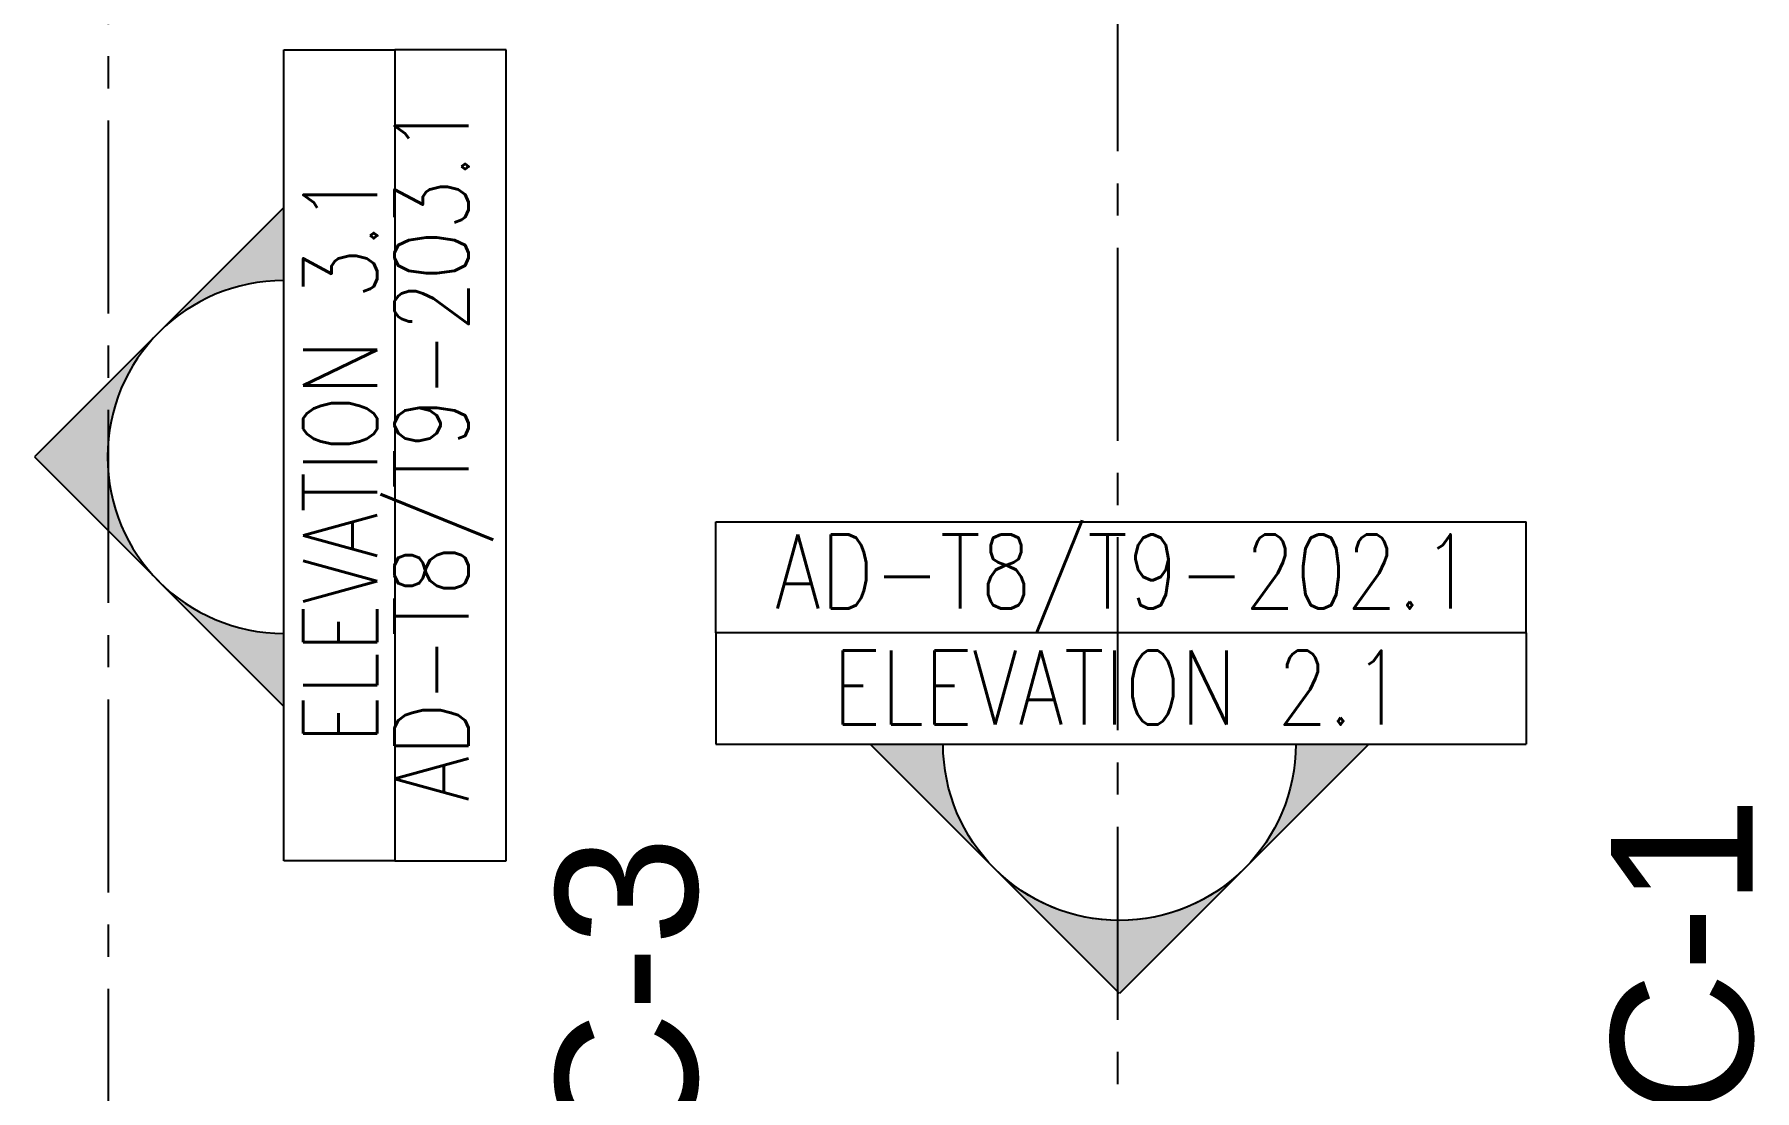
# Model space of a CAD drawing. Header units: millimetres. Extents: x 1066295 to 1300022, y -5734212 to -5454663.
# Drawn here: x 1216504 to 1223193, y -5709976 to -5705871 of the extents above; entities that cross this region are included whole.
import ezdxf

# ---------------------------------------------------------------- set-up
doc = ezdxf.new("R2010")
doc.units = ezdxf.units.MM
doc.header["$LTSCALE"] = 1000
doc.header["$MEASUREMENT"] = 0
for name, pattern in [('AUDIT_D_120904163729-0', [0]), ('T9_KEY PLAN(TYPICAL FLOOR)$0$T8_REFUGE COLUMNS$0$CENTER2', [1.125, 0.75, -0.125, 0.125, -0.125]), ('T9_PROFILE SECTIONS$0$T8_PROFILE SECTIONS$0$PHANTOM2', [1.25, 0.625, -0.125, 0.125, -0.125, 0.125, -0.125])]:
    doc.linetypes.add(name, pattern=pattern)
doc.layers.get('0').update_dxf_attribs({"linetype": 'AUDIT_D_120904163729-0'})
for name, color, linetype in [('T9_KEY PLAN(TYPICAL FLOOR)$0$T8(T9 IS SIMILAR) - DIMENSION & TEXTING$0$T8_REFUGE COLUMNS$0$a-section line', 92, 'Continuous'), ('T9_KEY PLAN(TYPICAL FLOOR)$0$T8_REFUGE COLUMNS$0$A-CENTERLINE', 193, 'T9_KEY PLAN(TYPICAL FLOOR)$0$T8_REFUGE COLUMNS$0$CENTER2'), ('T9_KEY PLAN(TYPICAL FLOOR)$0$T8_TYPICAL COLUMNS$0$A-RCC COLS', 3, 'Continuous'), ('T9_PROFILE SECTIONS$0$T8_PROFILE SECTIONS$0$A-PROFILE SECTIONS', 81, 'T9_PROFILE SECTIONS$0$T8_PROFILE SECTIONS$0$PHANTOM2')]:
    doc.layers.add(name, color=color, linetype=linetype)
doc.layers.add('T9_KEY PLAN(TYPICAL FLOOR)$0$T8(T9 IS SIMILAR)$0$D&W', color=8, linetype='Continuous', lineweight=25)
doc.styles.add('T9_KEY PLAN(TYPICAL FLOOR)$0$T8(T9 IS SIMILAR) - DIMENSION & TEXTING$0$T8_REFUGE COLUMNS$0$TEXT1', font='simplex.shx', dxfattribs={"width": 0.8})
doc.styles.add('T9_PROFILE SECTIONS$0$T8_PROFILE SECTIONS$0$arial', font='sanss___.ttf')

# ---------------------------------------------------------------- blocks, each defined once
blk = doc.blocks.new('T9_PROFILE SECTIONS$0$PROFILE SECTION LINE T9')
at = {"layer": 'T9_PROFILE SECTIONS$0$T8_PROFILE SECTIONS$0$A-PROFILE SECTIONS', "linetype": 'ByBlock', "char_height": 550, "attachment_point": 7, "rotation": 90, "style": 'T9_PROFILE SECTIONS$0$T8_PROFILE SECTIONS$0$arial'}
for s, insert in [('SEC-1', (39219.63935958012, 2918.048744204454, 0.02432551863291288)), ('SEC-3', (35115.92276016064, 2764.208695482463))]:
    blk.add_mtext_dynamic_manual_height_columns(s, width=301.3344262428582, gutter_width=500, heights=[0], dxfattribs=dict(at, insert=insert))
blk = doc.blocks.new('T9_KEY PLAN(TYPICAL FLOOR)$0$T8_REFUGE COLUMNS')
at = {"layer": 'T9_KEY PLAN(TYPICAL FLOOR)$0$T8_REFUGE COLUMNS$0$A-CENTERLINE'}
for p, q in [((1218537.069074492, -5714683.190789681), (1218537.069074492, -5698573.632249597)), ((1222462.069074491, -5720802.891727278), (1222462.069074491, -5702690.799446228))]:
    blk.add_line(p, q, dxfattribs=at)
blk = doc.blocks.new('T9_KEY PLAN(TYPICAL FLOOR)$0$T8_TYPICAL COLUMNS')
at = {"layer": 'T9_KEY PLAN(TYPICAL FLOOR)$0$T8_TYPICAL COLUMNS$0$A-RCC COLS', "linetype": 'ByBlock'}
blk.add_blockref('T9_KEY PLAN(TYPICAL FLOOR)$0$T8_REFUGE COLUMNS', (0, 0), dxfattribs=at)
blk = doc.blocks.new('T9_KEY PLAN(TYPICAL FLOOR)')
at = {"layer": 'T9_KEY PLAN(TYPICAL FLOOR)$0$T8(T9 IS SIMILAR) - DIMENSION & TEXTING$0$T8_REFUGE COLUMNS$0$a-section line', "extrusion": (1.108003958524235e-09, 6.496915289440713e-15, 1)}
h = blk.add_hatch(color=8, dxfattribs=at)
edge = h.paths.add_edge_path()
edge.add_line((1219218.770049977, -5704429.857694749), (1219218.770049971, -5704145.790033613))
edge.add_line((1219218.770049972, -5704145.790033613), (1218248.902388755, -5705115.657694853))
edge.add_line((1218248.902388754, -5705115.657694854), (1219218.770049986, -5706085.525356059))
edge.add_line((1219218.770049988, -5706085.525356058), (1219218.770049982, -5705801.457694923))
edge.add_ellipse((1219218.770049979, -5705115.657694836), major_axis=(-484.9338306081196, -484.9338306178915), ratio=0.9999999999999926, start_angle=-134.99999999999972, end_angle=45.00000000000023, ccw=False)
at = {"layer": 'T9_KEY PLAN(TYPICAL FLOOR)$0$T8(T9 IS SIMILAR) - DIMENSION & TEXTING$0$T8_REFUGE COLUMNS$0$a-section line', "extrusion": (6.496915289779942e-15, 1.108003958524235e-09, 1)}
h = blk.add_hatch(color=8, dxfattribs=at)
edge = h.paths.add_edge_path()
edge.add_line((1223153.916382526, -5706231.504027297), (1223437.984043661, -5706231.504027303))
edge.add_line((1223437.984043661, -5706231.504027302), (1222468.116382421, -5707201.371688519))
edge.add_line((1222468.116382421, -5707201.37168852), (1221498.248721216, -5706231.504027287))
edge.add_line((1221498.248721216, -5706231.504027286), (1221782.316382351, -5706231.504027292))
edge.add_ellipse((1222468.116382439, -5706231.504027295), major_axis=(-484.9338306178917, -484.9338306081195), ratio=0.9999999999999926, start_angle=314.9999999999998, end_angle=494.9999999999997)
at = {"layer": 'T9_KEY PLAN(TYPICAL FLOOR)$0$T8(T9 IS SIMILAR) - DIMENSION & TEXTING$0$T8_REFUGE COLUMNS$0$a-section line', "linetype": 'Continuous'}
for p, q in [((1219218.770049925, -5703533.971044721, 0.4895635743047791), (1219650.77004999, -5703533.971044706, 0.4895630956602489)), ((1219218.770050106, -5706685.037009798, 0.4895635743178416), (1219218.770049925, -5703533.971044721, 0.4895635743047791)), ((1220082.770050057, -5703533.971044693, 0.4895626170158123), (1219650.77004999, -5703533.971044706, 0.4895630956602489)), ((1219650.77004999, -5703533.971044706, 0.4895630956602489), (1219650.770050178, -5706685.03700975, 0.4895630955996307)), ((1219650.77004999, -5703533.971044706, 0.4895630956602489), (1219650.770050178, -5706685.03700975, 0.4895630955996307)), ((1220082.770050242, -5706685.037009735, 0.4895626169551025), (1220082.770050057, -5703533.971044693, 0.4895626170158123)), ((1219218.770049921, -5704145.790033503, 0.4895635743160222), (1218248.90238871, -5705115.657694744, 0.4895646488850018)), ((1220082.770050106, -5704429.857694618, 0.4895626169888567), (1220082.770050098, -5704145.790033473, 0.4895626170120715)), ((1218248.90238871, -5705115.657694744, 0.4895646488850018), (1219218.770049947, -5706085.52535597, 0.4895635743224774)), ((1220898.737067525, -5705799.504027097, 0.4895630955996307), (1220898.73706754, -5705367.504027033, 0.4895626169551025)), ((1220898.73706754, -5705367.504027033, 0.4895626169551025), (1224049.803032582, -5705367.504027218, 0.4895626170158123)), ((1221498.248721335, -5705367.50402707, 0.4895626170056142), (1221782.316382446, -5705367.504027085, 0.4895626169660792)), ((1223153.916382656, -5705367.504027169, 0.4895626169888567), (1223437.984043801, -5705367.504027177, 0.4895626170120715)), ((1224049.803032567, -5705799.504027281, 0.4895630956603405), (1224049.803032582, -5705367.504027218, 0.4895626170158123)), ((1224049.803032568, -5705799.504027285, 0.4895630956602489), (1220898.737067525, -5705799.504027097, 0.4895630955996307)), ((1224049.803032568, -5705799.504027285, 0.4895630956602489), (1220898.737067525, -5705799.504027097, 0.4895630955996307)), ((1220898.737067525, -5705799.504027097, 0.4895630955996307), (1220898.737067477, -5706231.504027169, 0.4895635743178416)), ((1224049.803032567, -5705799.504027281, 0.4895630956603405), (1224049.803032518, -5706231.504027354, 0.4895635743785514)), ((1220898.737067477, -5706231.504027169, 0.4895635743178416), (1224049.803032554, -5706231.50402735, 0.4895635743047791)), ((1222468.11638253, -5707201.371688565, 0.4895646488850018), (1221498.248721305, -5706231.504027328, 0.4895635743224774)), ((1223437.984043772, -5706231.504027354, 0.4895635743160222), (1222468.11638253, -5707201.371688565, 0.4895646488850018)), ((1219650.770050178, -5706685.03700975, 0.4895630955996307), (1219218.770050106, -5706685.037009798, 0.4895635743178416)), ((1219650.770050178, -5706685.03700975, 0.4895630955996307), (1220082.770050242, -5706685.037009735, 0.4895626169551025))]:
    blk.add_line(p, q, dxfattribs=at)
at = {"layer": 'T9_KEY PLAN(TYPICAL FLOOR)$0$T8(T9 IS SIMILAR) - DIMENSION & TEXTING$0$T8_REFUGE COLUMNS$0$a-section line'}
for p, q in [((1222468.11638253, -5707201.371688565, 0.4895646488850018), (1221983.182551918, -5706716.437857948, 0.4895641116377989)), ((1222953.050213135, -5706716.437857956, 0.4895641115636727), (1222468.11638253, -5707201.371688565, 0.4895646488850018))]:
    blk.add_line(p, q, dxfattribs=at)
at = {"layer": 'T9_KEY PLAN(TYPICAL FLOOR)$0$T8(T9 IS SIMILAR) - DIMENSION & TEXTING$0$T8_REFUGE COLUMNS$0$a-section line', "extrusion": (1.108003958448512e-09, 6.49697785892996e-15, 1)}
blk.add_ellipse((1219218.770049931, -5705115.657694718, 0.4895635743220299), major_axis=(-484.933830608124, -484.9338306178948, 5.373117545037624e-07), ratio=0.9999999999999875, start_param=3.926990816987248, end_param=7.068583470577041, dxfattribs=at)
at = {"layer": 'T9_KEY PLAN(TYPICAL FLOOR)$0$T8(T9 IS SIMILAR) - DIMENSION & TEXTING$0$T8_REFUGE COLUMNS$0$a-section line', "linetype": 'Continuous', "extrusion": (1.108003958458097e-09, 6.496949109750782e-15, 0.9999999999999998)}
blk.add_ellipse((1219218.770049931, -5705115.657694718, 0.4895635743220299), major_axis=(-484.9338306178886, 484.9338306081182, 5.373054533244497e-07), ratio=0.9999999999999856, start_param=5.497787143782131, end_param=8.639379797371923, dxfattribs=at)
at = {"layer": 'T9_KEY PLAN(TYPICAL FLOOR)$0$T8(T9 IS SIMILAR) - DIMENSION & TEXTING$0$T8_REFUGE COLUMNS$0$a-section line', "extrusion": (-6.49697785892996e-15, -1.108003958448512e-09, -1)}
blk.add_ellipse((1222468.116382556, -5706231.504027344, 0.4895635743220299), major_axis=(-484.9338306178947, -484.9338306081239, 5.373117545037623e-07), ratio=0.9999999999999875, start_param=3.926990816987248, end_param=7.068583470577041, dxfattribs=at)
at = {"layer": 'T9_KEY PLAN(TYPICAL FLOOR)$0$T8(T9 IS SIMILAR) - DIMENSION & TEXTING$0$T8_REFUGE COLUMNS$0$a-section line', "linetype": 'Continuous', "extrusion": (-6.496949109750782e-15, -1.108003958458096e-09, -1)}
blk.add_ellipse((1222468.116382556, -5706231.504027344, 0.4895635743220299), major_axis=(484.933830608118, -484.9338306178888, 5.373054533244496e-07), ratio=0.9999999999999856, start_param=5.497787143782131, end_param=8.639379797371923, dxfattribs=at)
at = {"layer": 'T9_KEY PLAN(TYPICAL FLOOR)$0$T8(T9 IS SIMILAR) - DIMENSION & TEXTING$0$T8_REFUGE COLUMNS$0$a-section line', "extrusion": (-6.496929943355604e-15, -1.108003958515594e-09, -1)}
blk.add_ellipse((1222468.116382556, -5706231.504027344, 0.4895635743220299), major_axis=(-484.9338306178934, -484.9338306081225, 5.373117545130552e-07), ratio=0.9999999999999956, start_param=-1.570796326794897, end_param=4.218847493575595e-15, dxfattribs=at)
at = {"layer": 'T9_KEY PLAN(TYPICAL FLOOR)$0$T8(T9 IS SIMILAR)$0$D&W', "color": 8, "linetype": 'ByBlock'}
blk.add_blockref('T9_KEY PLAN(TYPICAL FLOOR)$0$T8_TYPICAL COLUMNS', (0, 0), dxfattribs=at)
at = {"layer": 'T9_KEY PLAN(TYPICAL FLOOR)$0$T8(T9 IS SIMILAR) - DIMENSION & TEXTING$0$T8_REFUGE COLUMNS$0$a-section line', "extrusion": (1.108003958470505e-09, -6.496870584158025e-15, 1), "char_height": 288.0000000000001, "width": 3463.413954958071, "attachment_point": 5, "style": 'T9_KEY PLAN(TYPICAL FLOOR)$0$T8(T9 IS SIMILAR) - DIMENSION & TEXTING$0$T8_REFUGE COLUMNS$0$TEXT1'}
for s, insert, text_direction in [('AD-T8/T9-203.1', (1219841.364840238, -5705097.857429895, 0.4895628528347704), (-5.798377871127395e-11, 1, 6.496934830414365e-15)), ('ELEVATION 3.1', (1219438.075702229, -5705119.638503962, 0.4895633312992967), (-5.798355667475089e-11, 1, 6.496934830168347e-15))]:
    blk.add_mtext(s, dxfattribs=dict(at, insert=insert, text_direction=text_direction))
at = {"layer": 'T9_KEY PLAN(TYPICAL FLOOR)$0$T8(T9 IS SIMILAR) - DIMENSION & TEXTING$0$T8_REFUGE COLUMNS$0$a-section line', "extrusion": (-6.496870583818797e-15, 1.108003958470505e-09, 1), "char_height": 288.0000000000001, "width": 3463.413954958071, "attachment_point": 5, "text_direction": (1, -5.79840848810628e-11, 6.496934830414373e-15), "style": 'T9_KEY PLAN(TYPICAL FLOOR)$0$T8(T9 IS SIMILAR) - DIMENSION & TEXTING$0$T8_REFUGE COLUMNS$0$TEXT1'}
for s, insert in [('AD-T8/T9-202.1', (1222485.91664738, -5705608.909237036, 0.4895628528347704)), ('ELEVATION 2.1', (1222464.135573313, -5706012.198375046, 0.4895633312992967))]:
    blk.add_mtext(s, dxfattribs=dict(at, insert=insert))
blk = doc.blocks.new('T9_PROFILE SECTIONS')
at = {"layer": 'T9_PROFILE SECTIONS$0$T8_PROFILE SECTIONS$0$A-PROFILE SECTIONS', "linetype": 'ByBlock'}
blk.add_blockref('T9_PROFILE SECTIONS$0$PROFILE SECTION LINE T9', (1185718.365702244, -5711614.929266511, -0.02432551863291288), dxfattribs=at)
at = {"linetype": 'ByBlock'}
blk.add_blockref('T9_KEY PLAN(TYPICAL FLOOR)', (0.1954254168085754, 0.8355880156159401), dxfattribs=at)

msp = doc.modelspace()

# ---------------------------------------------------------------- block references
at = {"linetype": 'ByBlock'}
msp.add_blockref('T9_PROFILE SECTIONS', (-1745.208350555273, -2398.398782938719, 0.3917381798181951), dxfattribs=at)

doc.saveas('drawing.dxf')
